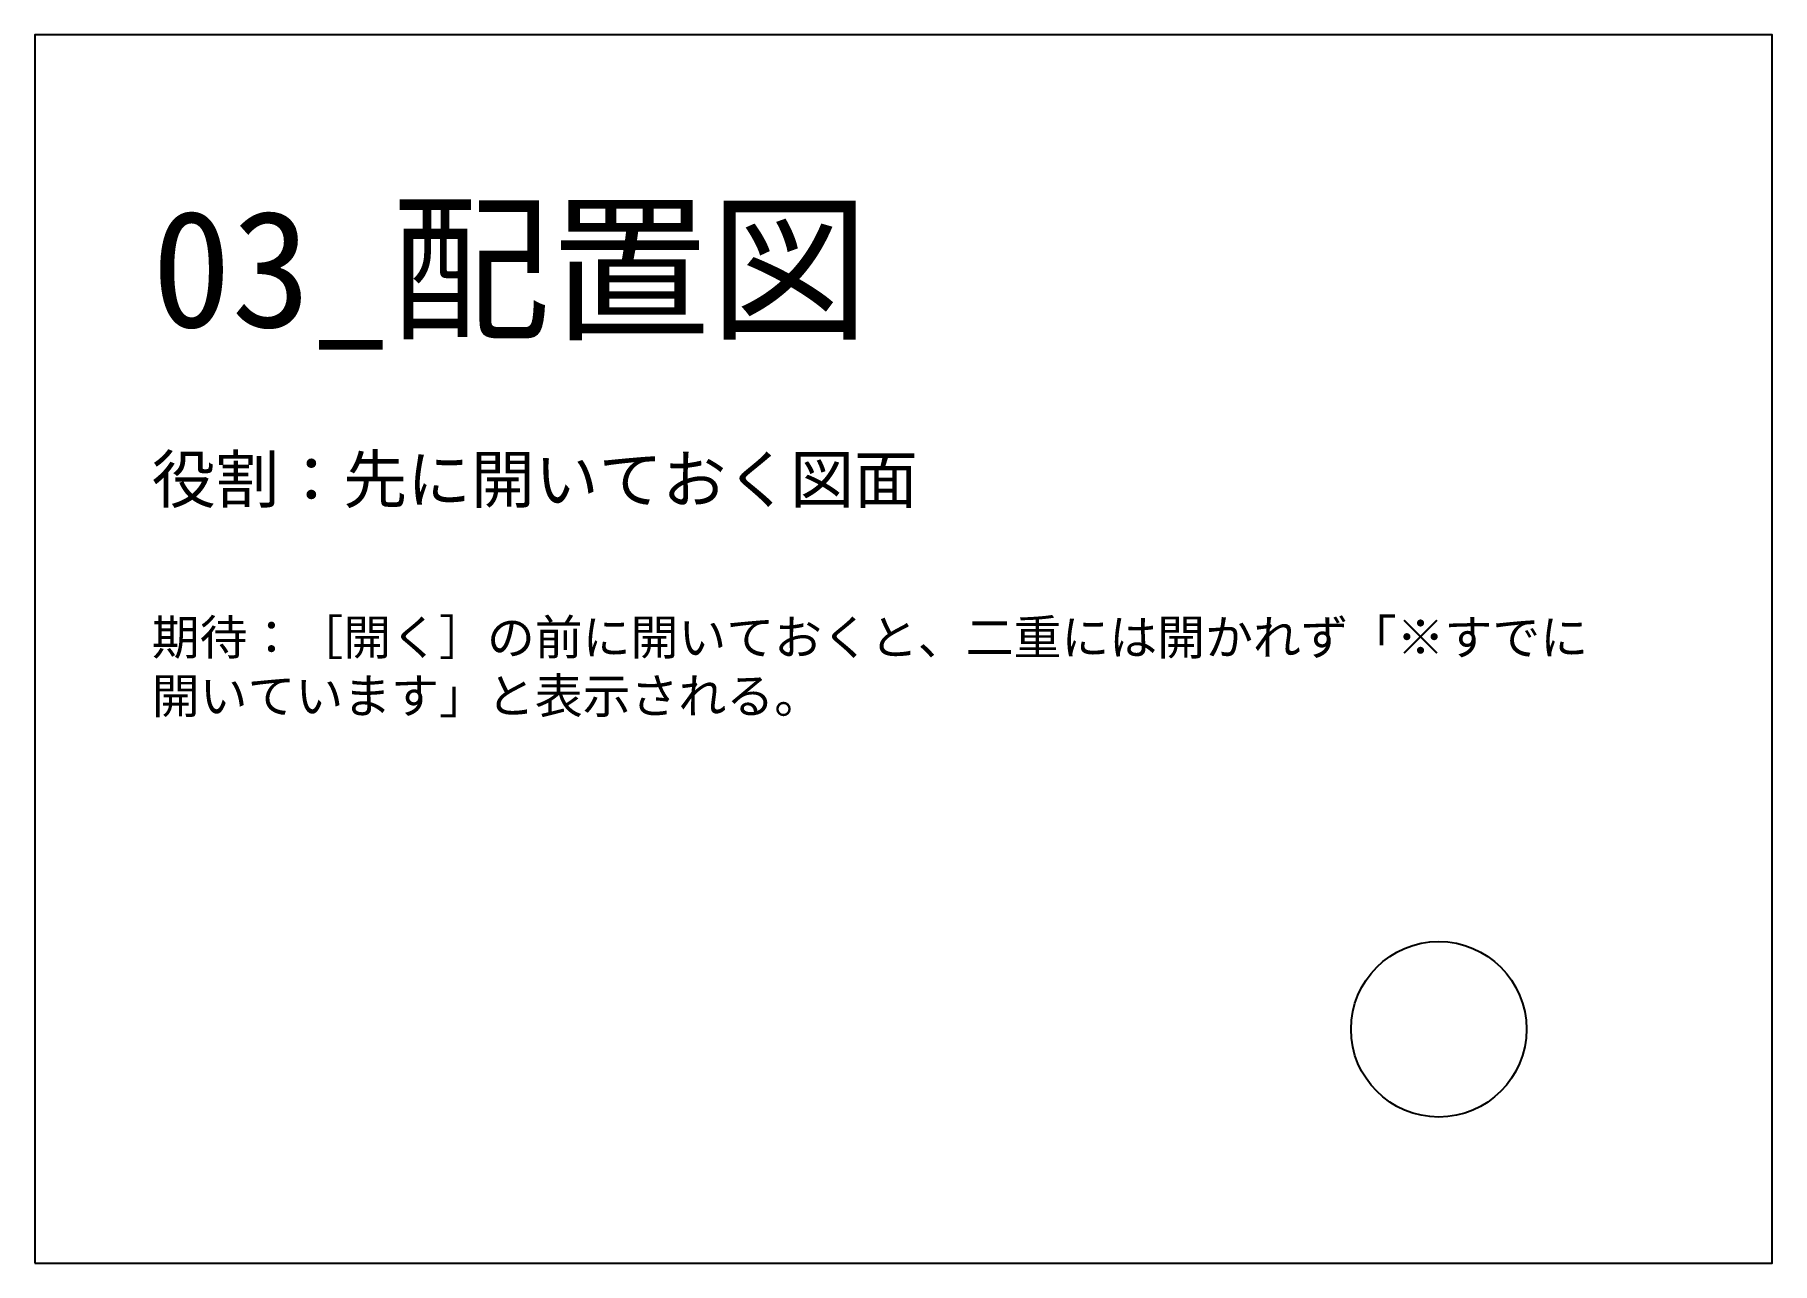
# Model space of a CAD drawing. Header units: millimetres. Extents: x 0 to 297, y 0 to 210.
import ezdxf

# ---------------------------------------------------------------- set-up
doc = ezdxf.new("R2010")
doc.units = ezdxf.units.MM
doc.layers.add('PJ_作図', color=4, linetype='Continuous')
doc.layers.add('PJ_見出し', color=8, linetype='Continuous')
doc.styles.add('PJ_JP', font='msgothic.ttc')

msp = doc.modelspace()

# ---------------------------------------------------------------- linework, layer by layer
at = {"layer": 'PJ_作図'}
msp.add_circle((240, 40), 15, dxfattribs=at)
at = {"layer": 'PJ_見出し'}
msp.add_lwpolyline([(0, 0), (297, 0), (297, 210), (0, 210)], close=True, dxfattribs=at)

# ---------------------------------------------------------------- texts
at = {"layer": 'PJ_見出し', "style": 'PJ_JP'}
for s, height, p in [('03_配置図', 20, (20, 160)), ('役割：先に開いておく図面', 8, (20, 130))]:
    msp.add_text(s, height=height, dxfattribs=at).set_placement(p)
at = {"layer": 'PJ_見出し', "insert": (20, 110), "char_height": 6, "width": 250, "attachment_point": 1, "style": 'PJ_JP'}
msp.add_mtext('期待：［開く］の前に開いておくと、二重には開かれず「※すでに開いています」と表示される。', dxfattribs=at)

doc.saveas('drawing.dxf')
